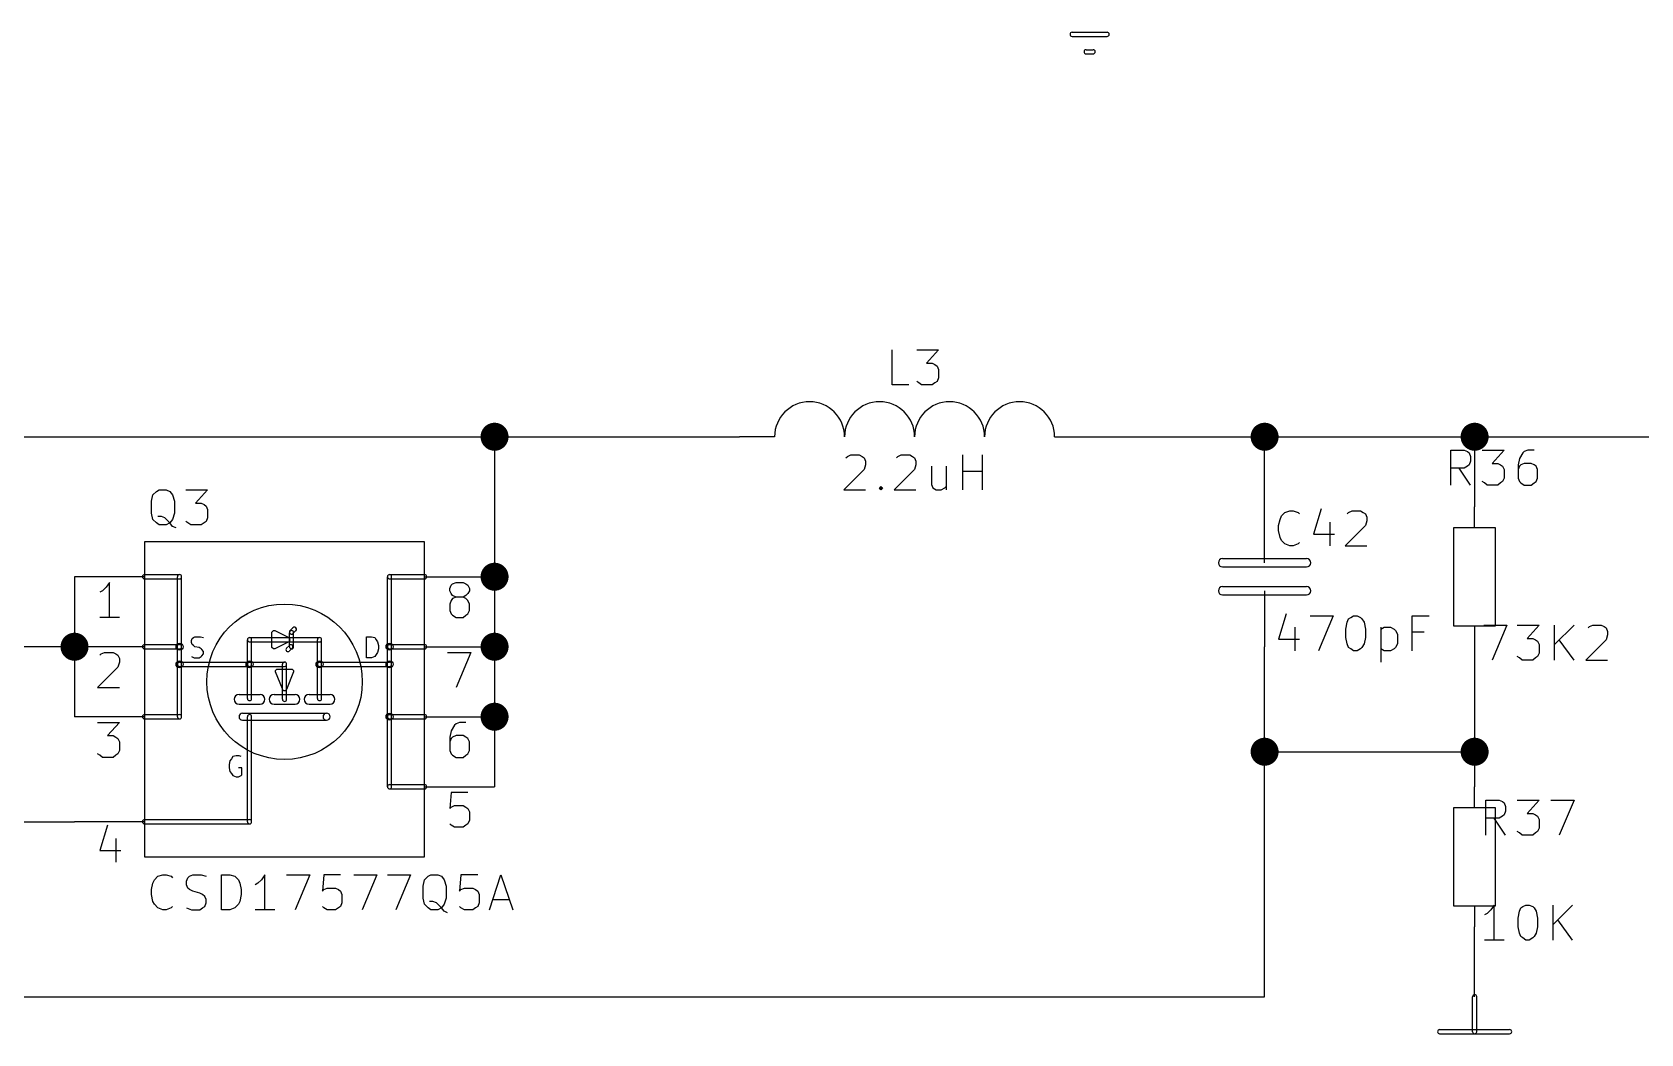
# Model space of a CAD drawing. Extents: x 10 to 287, y -200 to -10.
# Drawn here: x 168.6 to 227, y -163.9 to -127.6 of the extents above; entities that cross this region are included whole.
import ezdxf

# ---------------------------------------------------------------- set-up
doc = ezdxf.new("R2010")
doc.units = 0
doc.header["$MEASUREMENT"] = 0

msp = doc.modelspace()

# ---------------------------------------------------------------- linework, layer by layer
at = {"layer": 'Cyan 2'}
for p, q in [((199.847, -140.36), (199.847, -139.09)), ((200.736, -139.09), (201.524, -139.09)), ((201.524, -139.09), (201.092, -139.573)), ((201.092, -139.573), (201.295, -139.573)), ((201.295, -139.573), (201.397, -139.624)), ((201.397, -139.624), (201.473, -139.675)), ((201.473, -139.675), (201.524, -139.802)), ((201.524, -139.802), (201.524, -140.106)), ((200.457, -140.36), (199.847, -140.36)), ((200.812, -140.284), (200.736, -140.233)), ((200.914, -140.36), (200.812, -140.284)), ((201.295, -140.36), (200.914, -140.36)), ((201.397, -140.284), (201.295, -140.36)), ((201.473, -140.233), (201.397, -140.284)), ((201.524, -140.106), (201.473, -140.233)), ((198.171, -143.002), (198.222, -142.951)), ((198.222, -142.951), (198.349, -142.9)), ((198.349, -142.9), (198.653, -142.9)), ((198.653, -142.9), (198.755, -142.951)), ((198.755, -142.951), (198.831, -143.002)), ((200, -143.002), (200.05, -142.951)), ((200.05, -142.951), (200.177, -142.9)), ((200.177, -142.9), (200.482, -142.9)), ((200.482, -142.9), (200.584, -142.951)), ((200.584, -142.951), (200.66, -143.002)), ((202.413, -144.17), (202.413, -142.9)), ((203.124, -144.17), (203.124, -142.9)), ((220.116, -143.993), (220.116, -142.723)), ((220.116, -142.723), (220.599, -142.723)), ((220.599, -142.723), (220.726, -142.773)), ((220.726, -142.773), (220.777, -142.824)), ((220.777, -142.824), (220.828, -142.951)), ((220.828, -142.951), (220.828, -143.129)), ((221.259, -142.723), (222.047, -142.723)), ((222.047, -142.723), (221.615, -143.205)), ((222.733, -142.824), (222.606, -143.027)), ((222.783, -142.773), (222.733, -142.824)), ((222.91, -142.723), (222.783, -142.773)), ((223.139, -142.723), (222.91, -142.723)), ((198.831, -143.434), (198.095, -144.17)), ((198.831, -143.002), (198.882, -143.129)), ((198.882, -143.256), (198.831, -143.434)), ((198.882, -143.129), (198.882, -143.256)), ((200.66, -143.434), (199.923, -144.17)), ((200.66, -143.002), (200.711, -143.129)), ((200.711, -143.256), (200.66, -143.434)), ((200.711, -143.129), (200.711, -143.256)), ((201.27, -143.307), (201.27, -143.967)), ((201.803, -143.307), (201.803, -144.17)), ((202.413, -143.485), (203.124, -143.485)), ((220.599, -143.383), (220.116, -143.383)), ((220.828, -143.993), (220.421, -143.383)), ((220.726, -143.307), (220.599, -143.383)), ((220.777, -143.256), (220.726, -143.307)), ((220.828, -143.129), (220.777, -143.256)), ((221.615, -143.205), (221.818, -143.205)), ((221.818, -143.205), (221.92, -143.256)), ((221.92, -143.256), (221.996, -143.307)), ((221.996, -143.307), (222.047, -143.434)), ((222.047, -143.434), (222.047, -143.739)), ((222.606, -143.027), (222.555, -143.256)), ((222.555, -143.256), (222.555, -143.739)), ((222.606, -143.307), (222.555, -143.434)), ((222.656, -143.256), (222.606, -143.307)), ((222.783, -143.205), (222.656, -143.256)), ((223.037, -143.205), (222.783, -143.205)), ((223.139, -143.256), (223.037, -143.205)), ((223.215, -143.307), (223.139, -143.256)), ((223.266, -143.434), (223.215, -143.307)), ((223.266, -143.739), (223.266, -143.434)), ((199.39, -144.094), (199.441, -144.043)), ((199.441, -144.17), (199.39, -144.094)), ((199.441, -144.043), (199.492, -144.094)), ((199.441, -144.043), (199.441, -144.17)), ((199.492, -144.094), (199.441, -144.17)), ((201.27, -143.967), (201.32, -144.094)), ((201.32, -144.094), (201.447, -144.17)), ((201.625, -144.17), (201.752, -144.094)), ((201.752, -144.094), (201.803, -144.043)), ((221.336, -143.916), (221.259, -143.866)), ((221.437, -143.993), (221.336, -143.916)), ((221.818, -143.993), (221.437, -143.993)), ((221.92, -143.916), (221.818, -143.993)), ((221.996, -143.866), (221.92, -143.916)), ((222.047, -143.739), (221.996, -143.866)), ((222.555, -143.739), (222.606, -143.866)), ((222.606, -143.866), (222.656, -143.916)), ((222.656, -143.916), (222.783, -143.993)), ((222.783, -143.993), (223.037, -143.993)), ((223.037, -143.993), (223.139, -143.916)), ((223.139, -143.916), (223.215, -143.866)), ((223.215, -143.866), (223.266, -143.739)), ((172.974, -144.577), (173.025, -144.348)), ((172.974, -145.009), (172.974, -144.577)), ((173.025, -144.348), (173.152, -144.221)), ((173.152, -144.221), (173.253, -144.17)), ((173.253, -144.17), (173.507, -144.17)), ((173.507, -144.17), (173.634, -144.221)), ((173.634, -144.221), (173.736, -144.348)), ((173.736, -144.348), (173.812, -144.577)), ((173.812, -144.577), (173.812, -145.009)), ((174.219, -144.17), (175.006, -144.17)), ((175.006, -144.17), (174.574, -144.653)), ((174.574, -144.653), (174.777, -144.653)), ((174.777, -144.653), (174.879, -144.704)), ((174.879, -144.704), (174.955, -144.755)), ((198.095, -144.17), (198.882, -144.17)), ((199.923, -144.17), (200.711, -144.17)), ((201.447, -144.17), (201.625, -144.17)), ((173.025, -145.237), (172.974, -145.009)), ((173.152, -145.364), (173.025, -145.237)), ((173.33, -145.136), (173.203, -145.136)), ((173.457, -145.186), (173.33, -145.136)), ((173.634, -145.364), (173.457, -145.186)), ((173.736, -145.237), (173.634, -145.364)), ((173.812, -145.009), (173.736, -145.237)), ((174.295, -145.364), (174.219, -145.313)), ((174.955, -145.313), (174.879, -145.364)), ((174.955, -144.755), (175.006, -144.882)), ((175.006, -145.186), (174.955, -145.313)), ((175.006, -144.882), (175.006, -145.186)), ((213.868, -145.466), (213.919, -145.237)), ((213.919, -145.237), (213.97, -145.11)), ((213.97, -145.11), (214.097, -144.983)), ((214.097, -144.983), (214.274, -144.932)), ((214.274, -144.932), (214.401, -144.932)), ((214.401, -144.932), (214.579, -144.983)), ((214.579, -144.983), (214.63, -145.034)), ((215.417, -144.856), (215.138, -145.771)), ((216.357, -145.034), (216.408, -144.983)), ((216.408, -144.983), (216.535, -144.932)), ((216.535, -144.932), (216.84, -144.932)), ((216.84, -144.932), (216.941, -144.983)), ((216.941, -144.983), (217.018, -145.034)), ((217.018, -145.034), (217.068, -145.161)), ((217.068, -145.288), (217.018, -145.466)), ((217.068, -145.161), (217.068, -145.288)), ((173.253, -145.44), (173.152, -145.364)), ((173.507, -145.44), (173.253, -145.44)), ((173.634, -145.364), (173.507, -145.44)), ((173.736, -145.491), (173.634, -145.364)), ((173.863, -145.542), (173.736, -145.491)), ((174.396, -145.44), (174.295, -145.364)), ((174.777, -145.44), (174.396, -145.44)), ((174.879, -145.364), (174.777, -145.44)), ((213.868, -145.644), (213.868, -145.466)), ((213.919, -145.898), (213.868, -145.644)), ((213.97, -145.999), (213.919, -145.898)), ((215.138, -145.771), (215.9, -145.771)), ((215.722, -145.339), (215.722, -146.202)), ((217.018, -145.466), (216.281, -146.202)), ((214.097, -146.126), (213.97, -145.999)), ((214.274, -146.202), (214.097, -146.126)), ((214.401, -146.202), (214.274, -146.202)), ((214.579, -146.126), (214.401, -146.202)), ((214.63, -146.075), (214.579, -146.126)), ((216.281, -146.202), (217.068, -146.202)), ((214.147, -148.666), (213.868, -149.581)), ((215.011, -148.742), (215.849, -148.742)), ((215.849, -148.742), (215.316, -150.012)), ((216.408, -148.844), (216.484, -148.793)), ((216.484, -148.793), (216.586, -148.742)), ((216.586, -148.742), (216.713, -148.742)), ((216.713, -148.742), (216.84, -148.793)), ((216.84, -148.793), (216.891, -148.844)), ((218.719, -150.012), (218.719, -148.742)), ((218.719, -148.742), (219.329, -148.742)), ((214.452, -149.149), (214.452, -150.012)), ((216.306, -149.225), (216.357, -148.971)), ((216.306, -149.53), (216.306, -149.225)), ((216.357, -148.971), (216.408, -148.844)), ((216.891, -148.844), (216.967, -148.971)), ((216.967, -148.971), (217.018, -149.225)), ((217.018, -149.225), (217.018, -149.53)), ((217.576, -149.149), (217.576, -150.419)), ((217.576, -149.225), (217.703, -149.149)), ((217.703, -149.149), (217.932, -149.149)), ((217.932, -149.149), (218.059, -149.225)), ((218.059, -149.225), (218.11, -149.276)), ((218.11, -149.276), (218.186, -149.403)), ((218.186, -149.403), (218.186, -149.758)), ((219.151, -149.327), (218.719, -149.327)), ((221.31, -149.073), (222.148, -149.073)), ((222.148, -149.073), (221.615, -150.343)), ((222.529, -149.073), (223.317, -149.073)), ((223.317, -149.073), (222.885, -149.555)), ((223.876, -150.343), (223.876, -149.073)), ((224.587, -149.073), (223.876, -149.784)), ((225.095, -149.174), (225.146, -149.123)), ((225.146, -149.123), (225.273, -149.073)), ((225.273, -149.073), (225.577, -149.073)), ((225.577, -149.073), (225.679, -149.123)), ((225.679, -149.123), (225.755, -149.174)), ((225.755, -149.174), (225.806, -149.301)), ((225.806, -149.301), (225.806, -149.428)), ((213.868, -149.581), (214.63, -149.581)), ((216.357, -149.758), (216.306, -149.53)), ((216.408, -149.885), (216.357, -149.758)), ((216.484, -149.936), (216.408, -149.885)), ((216.586, -150.012), (216.484, -149.936)), ((216.84, -149.936), (216.713, -150.012)), ((216.891, -149.885), (216.84, -149.936)), ((216.967, -149.758), (216.891, -149.885)), ((217.018, -149.53), (216.967, -149.758)), ((217.703, -150.012), (217.576, -149.936)), ((218.059, -149.936), (217.932, -150.012)), ((218.11, -149.885), (218.059, -149.936)), ((218.186, -149.758), (218.11, -149.885)), ((222.885, -149.555), (223.088, -149.555)), ((223.088, -149.555), (223.19, -149.606)), ((223.19, -149.606), (223.266, -149.657)), ((223.266, -149.657), (223.317, -149.784)), ((223.317, -149.784), (223.317, -150.089)), ((224.587, -150.343), (224.053, -149.606)), ((225.755, -149.606), (225.019, -150.343)), ((225.806, -149.428), (225.755, -149.606)), ((216.713, -150.012), (216.586, -150.012)), ((217.932, -150.012), (217.703, -150.012)), ((222.606, -150.266), (222.529, -150.216)), ((222.707, -150.343), (222.606, -150.266)), ((223.088, -150.343), (222.707, -150.343)), ((223.19, -150.266), (223.088, -150.343)), ((223.266, -150.216), (223.19, -150.266)), ((223.317, -150.089), (223.266, -150.216)), ((225.019, -150.343), (225.806, -150.343)), ((221.386, -156.693), (221.386, -155.423)), ((221.386, -155.423), (221.869, -155.423)), ((221.869, -155.423), (221.996, -155.473)), ((221.996, -155.473), (222.047, -155.524)), ((222.047, -155.524), (222.098, -155.651)), ((222.098, -155.829), (222.047, -155.956)), ((222.098, -155.651), (222.098, -155.829)), ((222.529, -155.423), (223.317, -155.423)), ((223.317, -155.423), (222.885, -155.905)), ((223.749, -155.423), (224.587, -155.423)), ((224.587, -155.423), (224.053, -156.693)), ((221.869, -156.083), (221.386, -156.083)), ((222.098, -156.693), (221.691, -156.083)), ((221.996, -156.007), (221.869, -156.083)), ((222.047, -155.956), (221.996, -156.007)), ((222.885, -155.905), (223.088, -155.905)), ((223.088, -155.905), (223.19, -155.956)), ((223.19, -155.956), (223.266, -156.007)), ((223.266, -156.007), (223.317, -156.134)), ((223.317, -156.134), (223.317, -156.439)), ((222.606, -156.616), (222.529, -156.566)), ((222.707, -156.693), (222.606, -156.616)), ((223.088, -156.693), (222.707, -156.693)), ((223.19, -156.616), (223.088, -156.693)), ((223.266, -156.566), (223.19, -156.616)), ((223.317, -156.439), (223.266, -156.566)), ((173.203, -158.191), (173.38, -158.14)), ((173.38, -158.14), (173.507, -158.14)), ((173.507, -158.14), (173.685, -158.191)), ((174.346, -158.191), (174.473, -158.14)), ((174.473, -158.14), (174.777, -158.14)), ((174.777, -158.14), (174.955, -158.191)), ((175.514, -159.41), (175.514, -158.14)), ((175.514, -158.14), (175.819, -158.14)), ((175.819, -158.14), (175.997, -158.191)), ((177.089, -158.14), (176.962, -158.318)), ((177.089, -159.41), (177.089, -158.14)), ((177.876, -158.14), (178.714, -158.14)), ((178.714, -158.14), (178.181, -159.41)), ((179.222, -158.14), (179.172, -158.725)), ((179.832, -158.14), (179.222, -158.14)), ((180.315, -158.14), (181.153, -158.14)), ((181.153, -158.14), (180.619, -159.41)), ((181.534, -158.14), (182.372, -158.14)), ((182.372, -158.14), (181.839, -159.41)), ((183.007, -158.191), (183.109, -158.14)), ((183.109, -158.14), (183.363, -158.14)), ((183.363, -158.14), (183.49, -158.191)), ((184.201, -158.14), (184.15, -158.725)), ((184.81, -158.14), (184.201, -158.14)), ((185.242, -159.41), (185.649, -158.14)), ((185.649, -158.14), (186.08, -159.41)), ((172.974, -158.674), (173.025, -158.445)), ((172.974, -158.852), (172.974, -158.674)), ((173.025, -158.445), (173.076, -158.318)), ((173.076, -158.318), (173.203, -158.191)), ((173.685, -158.191), (173.736, -158.242)), ((174.244, -158.369), (174.295, -158.242)), ((174.244, -158.496), (174.244, -158.369)), ((174.295, -158.623), (174.244, -158.496)), ((174.295, -158.242), (174.346, -158.191)), ((174.346, -158.674), (174.295, -158.623)), ((174.473, -158.725), (174.346, -158.674)), ((174.727, -158.801), (174.473, -158.725)), ((175.997, -158.191), (176.124, -158.318)), ((176.124, -158.318), (176.174, -158.445)), ((176.174, -158.445), (176.225, -158.674)), ((176.225, -158.674), (176.225, -158.852)), ((176.835, -158.445), (176.733, -158.496)), ((176.962, -158.318), (176.835, -158.445)), ((179.172, -158.725), (179.222, -158.674)), ((179.222, -158.674), (179.349, -158.623)), ((179.349, -158.623), (179.654, -158.623)), ((179.654, -158.623), (179.756, -158.674)), ((179.756, -158.674), (179.832, -158.725)), ((179.832, -158.725), (179.883, -158.852)), ((182.829, -158.547), (182.88, -158.318)), ((182.829, -158.979), (182.829, -158.547)), ((182.88, -158.318), (183.007, -158.191)), ((183.49, -158.191), (183.591, -158.318)), ((183.591, -158.318), (183.667, -158.547)), ((183.667, -158.547), (183.667, -158.979)), ((184.15, -158.725), (184.201, -158.674)), ((184.201, -158.674), (184.328, -158.623)), ((184.328, -158.623), (184.633, -158.623)), ((184.633, -158.623), (184.734, -158.674)), ((184.734, -158.674), (184.81, -158.725)), ((184.81, -158.725), (184.861, -158.852)), ((173.025, -159.106), (172.974, -158.852)), ((173.076, -159.207), (173.025, -159.106)), ((173.203, -159.334), (173.076, -159.207)), ((173.38, -159.41), (173.203, -159.334)), ((173.685, -159.334), (173.507, -159.41)), ((173.736, -159.283), (173.685, -159.334)), ((174.244, -159.334), (174.422, -159.41)), ((174.828, -158.852), (174.727, -158.801)), ((174.727, -159.41), (174.828, -159.334)), ((174.904, -158.928), (174.828, -158.852)), ((174.828, -159.334), (174.904, -159.283)), ((174.955, -159.029), (174.904, -158.928)), ((174.904, -159.283), (174.955, -159.156)), ((174.955, -159.156), (174.955, -159.029)), ((175.997, -159.334), (175.819, -159.41)), ((176.124, -159.207), (175.997, -159.334)), ((176.174, -159.106), (176.124, -159.207)), ((176.225, -158.852), (176.174, -159.106)), ((179.222, -159.334), (179.172, -159.283)), ((179.349, -159.41), (179.222, -159.334)), ((179.756, -159.334), (179.654, -159.41)), ((179.832, -159.283), (179.756, -159.334)), ((179.883, -159.156), (179.832, -159.283)), ((179.883, -158.852), (179.883, -159.156)), ((182.88, -159.207), (182.829, -158.979)), ((183.007, -159.334), (182.88, -159.207)), ((183.109, -159.41), (183.007, -159.334)), ((183.185, -159.106), (183.058, -159.106)), ((183.312, -159.156), (183.185, -159.106)), ((183.49, -159.334), (183.312, -159.156)), ((183.49, -159.334), (183.363, -159.41)), ((183.591, -159.207), (183.49, -159.334)), ((183.591, -159.461), (183.49, -159.334)), ((183.667, -158.979), (183.591, -159.207)), ((184.201, -159.334), (184.15, -159.283)), ((184.328, -159.41), (184.201, -159.334)), ((184.734, -159.334), (184.633, -159.41)), ((184.81, -159.283), (184.734, -159.334)), ((184.861, -159.156), (184.81, -159.283)), ((184.861, -158.852), (184.861, -159.156)), ((185.369, -159.029), (185.953, -159.029)), ((221.691, -159.233), (221.564, -159.41)), ((221.691, -160.503), (221.691, -159.233)), ((222.606, -159.461), (222.656, -159.334)), ((222.656, -159.334), (222.733, -159.283)), ((222.733, -159.283), (222.834, -159.233)), ((222.834, -159.233), (222.961, -159.233)), ((222.961, -159.233), (223.088, -159.283)), ((223.088, -159.283), (223.139, -159.334)), ((223.139, -159.334), (223.215, -159.461)), ((223.825, -160.503), (223.825, -159.233)), ((224.536, -159.233), (223.825, -159.944)), ((173.507, -159.41), (173.38, -159.41)), ((174.422, -159.41), (174.727, -159.41)), ((175.819, -159.41), (175.514, -159.41)), ((177.444, -159.41), (176.733, -159.41)), ((179.654, -159.41), (179.349, -159.41)), ((183.363, -159.41), (183.109, -159.41)), ((183.718, -159.512), (183.591, -159.461)), ((184.633, -159.41), (184.328, -159.41)), ((221.437, -159.537), (221.336, -159.588)), ((221.564, -159.41), (221.437, -159.537)), ((222.555, -159.715), (222.606, -159.461)), ((222.555, -160.02), (222.555, -159.715)), ((223.215, -159.461), (223.266, -159.715)), ((223.266, -159.715), (223.266, -160.02)), ((224.536, -160.503), (224.003, -159.766)), ((222.047, -160.503), (221.336, -160.503)), ((222.606, -160.249), (222.555, -160.02)), ((222.656, -160.376), (222.606, -160.249)), ((222.733, -160.426), (222.656, -160.376)), ((222.834, -160.503), (222.733, -160.426)), ((222.961, -160.503), (222.834, -160.503)), ((223.088, -160.426), (222.961, -160.503)), ((223.139, -160.376), (223.088, -160.426)), ((223.215, -160.249), (223.139, -160.376)), ((223.266, -160.02), (223.215, -160.249))]:
    msp.add_line(p, q, dxfattribs=at)
at = {"layer": 'Green 2'}
for p, q in [((109.22, -142.24), (194.31, -142.24)), ((185.42, -142.24), (185.42, -154.94)), ((207.01, -142.24), (242.57, -142.24)), ((213.36, -144.78), (213.36, -142.24)), ((220.98, -142.24), (220.98, -144.78)), ((170.18, -147.32), (170.18, -152.4)), ((170.18, -149.86), (166.37, -149.86)), ((213.36, -162.56), (213.36, -149.86)), ((220.98, -149.86), (220.98, -154.94)), ((213.36, -153.67), (220.98, -153.67)), ((154.94, -156.21), (170.18, -156.21)), ((220.98, -162.56), (220.98, -160.02)), ((96.52, -162.56), (213.36, -162.56))]:
    msp.add_line(p, q, dxfattribs=at)
at = {"layer": 'Green 2', "const_width": 0.508}
for points in [[(185.166, -142.24, 1), (185.674, -142.24, 1)], [(213.106, -142.24, 1), (213.614, -142.24, 1)], [(220.726, -142.24, 1), (221.234, -142.24, 1)], [(185.166, -147.32, 1), (185.674, -147.32, 1)], [(169.926, -149.86, 1), (170.434, -149.86, 1)], [(185.166, -149.86, 1), (185.674, -149.86, 1)], [(185.166, -152.4, 1), (185.674, -152.4, 1)], [(213.106, -153.67, 1), (213.614, -153.67, 1)], [(220.726, -153.67, 1), (221.234, -153.67, 1)]]:
    msp.add_lwpolyline(points, format="xyb", close=True, dxfattribs=at)
at = {"layer": 'L.Yellow'}
for p, q in [((172.72, -146.05), (172.72, -157.48)), ((182.88, -146.05), (172.72, -146.05)), ((182.88, -157.48), (182.88, -146.05)), ((172.72, -157.48), (182.88, -157.48))]:
    msp.add_line(p, q, dxfattribs=at)
at = {"layer": 'Red 2'}
for p, q in [((206.375, -127.559), (207.645, -127.559)), ((206.375, -127.711), (207.645, -127.711)), ((206.883, -128.194), (207.137, -128.194)), ((206.883, -128.346), (207.137, -128.346)), ((195.58, -142.24), (194.31, -142.24)), ((205.74, -142.24), (207.01, -142.24)), ((213.36, -146.812), (213.36, -144.78)), ((220.98, -145.542), (220.98, -144.78)), ((221.742, -145.542), (220.218, -145.542)), ((220.218, -145.542), (220.218, -149.098)), ((221.742, -149.098), (221.742, -145.542)), ((172.72, -146.05), (172.72, -157.48)), ((182.88, -146.05), (172.72, -146.05)), ((182.88, -157.48), (182.88, -146.05)), ((211.836, -146.66), (214.884, -146.66)), ((211.836, -146.964), (214.884, -146.964)), ((172.72, -147.32), (170.18, -147.32)), ((171.45, -147.523), (171.323, -147.701)), ((171.45, -148.793), (171.45, -147.523)), ((172.72, -147.244), (173.99, -147.244)), ((172.72, -147.396), (173.99, -147.396)), ((173.914, -152.4), (173.914, -147.32)), ((174.066, -152.4), (174.066, -147.32)), ((181.534, -154.94), (181.534, -147.32)), ((181.61, -147.244), (182.88, -147.244)), ((181.61, -147.396), (182.88, -147.396)), ((181.686, -154.94), (181.686, -147.32)), ((182.88, -147.32), (185.42, -147.32)), ((183.794, -147.752), (183.845, -147.625)), ((183.845, -147.625), (183.896, -147.574)), ((183.896, -147.574), (184.023, -147.523)), ((184.023, -147.523), (184.277, -147.523)), ((184.277, -147.523), (184.379, -147.574)), ((184.379, -147.574), (184.455, -147.625)), ((184.455, -147.625), (184.506, -147.752)), ((171.196, -147.828), (171.094, -147.879)), ((171.323, -147.701), (171.196, -147.828)), ((183.794, -147.828), (183.794, -147.752)), ((183.845, -147.93), (183.794, -147.828)), ((183.845, -148.184), (183.794, -148.311)), ((183.896, -148.006), (183.845, -147.93)), ((183.896, -148.107), (183.845, -148.184)), ((184.023, -148.057), (183.896, -148.006)), ((184.023, -148.057), (183.896, -148.107)), ((184.277, -148.057), (184.023, -148.057)), ((184.379, -148.006), (184.277, -148.057)), ((184.379, -148.107), (184.277, -148.057)), ((184.455, -147.93), (184.379, -148.006)), ((184.455, -148.184), (184.379, -148.107)), ((184.506, -147.828), (184.455, -147.93)), ((184.506, -148.311), (184.455, -148.184)), ((184.506, -147.752), (184.506, -147.828)), ((211.836, -147.676), (214.884, -147.676)), ((211.836, -147.98), (214.884, -147.98)), ((213.36, -147.828), (213.36, -149.86)), ((171.806, -148.793), (171.094, -148.793)), ((183.794, -148.311), (183.794, -148.539)), ((183.794, -148.539), (183.845, -148.666)), ((183.845, -148.666), (183.896, -148.717)), ((183.896, -148.717), (184.023, -148.793)), ((184.023, -148.793), (184.277, -148.793)), ((184.277, -148.793), (184.379, -148.717)), ((184.379, -148.717), (184.455, -148.666)), ((184.455, -148.666), (184.506, -148.539)), ((184.506, -148.539), (184.506, -148.311)), ((177.343, -149.327), (177.394, -149.276)), ((177.343, -149.885), (177.343, -149.327)), ((177.394, -149.276), (177.444, -149.276)), ((177.444, -149.276), (177.952, -149.53)), ((177.978, -149.86), (177.978, -149.352)), ((178.105, -149.174), (178.003, -149.276)), ((178.206, -149.276), (178.105, -149.377)), ((178.13, -149.86), (178.13, -149.352)), ((220.218, -149.098), (221.742, -149.098)), ((220.98, -149.098), (220.98, -149.86)), ((172.72, -149.86), (170.18, -149.86)), ((172.72, -149.784), (173.99, -149.784)), ((172.72, -149.936), (173.99, -149.936)), ((174.422, -149.631), (174.447, -149.555)), ((174.422, -149.708), (174.422, -149.631)), ((174.447, -149.784), (174.422, -149.708)), ((174.447, -149.555), (174.498, -149.53)), ((174.498, -149.809), (174.447, -149.784)), ((174.498, -149.53), (174.549, -149.504)), ((174.549, -149.86), (174.498, -149.809)), ((174.549, -149.504), (174.752, -149.504)), ((174.701, -149.885), (174.549, -149.86)), ((174.777, -149.936), (174.701, -149.885)), ((174.752, -149.504), (174.854, -149.53)), ((174.803, -149.962), (174.777, -149.936)), ((174.854, -150.038), (174.803, -149.962)), ((176.454, -151.74), (176.454, -149.606)), ((176.53, -149.53), (179.07, -149.53)), ((176.53, -149.682), (179.07, -149.682)), ((176.606, -151.74), (176.606, -149.606)), ((177.394, -149.936), (177.343, -149.885)), ((177.444, -149.936), (177.394, -149.936)), ((177.952, -149.682), (177.444, -149.936)), ((177.978, -149.809), (177.876, -149.911)), ((177.952, -149.53), (177.978, -149.555)), ((177.978, -149.657), (177.952, -149.682)), ((177.978, -149.555), (177.978, -149.581)), ((177.978, -149.581), (178.003, -149.606)), ((178.003, -149.606), (177.978, -149.631)), ((177.978, -149.631), (177.978, -149.657)), ((178.079, -149.911), (177.978, -150.012)), ((178.994, -151.74), (178.994, -149.606)), ((179.146, -151.74), (179.146, -149.606)), ((180.772, -150.266), (180.772, -149.504)), ((180.772, -149.504), (180.95, -149.504)), ((180.95, -149.504), (181.077, -149.53)), ((181.077, -149.53), (181.127, -149.606)), ((181.127, -149.606), (181.178, -149.682)), ((181.178, -149.682), (181.204, -149.809)), ((181.204, -149.936), (181.178, -150.063)), ((181.204, -149.809), (181.204, -149.936)), ((181.61, -149.784), (182.88, -149.784)), ((181.61, -149.936), (182.88, -149.936)), ((182.88, -149.86), (185.42, -149.86)), ((171.094, -150.165), (171.145, -150.114)), ((171.145, -150.114), (171.272, -150.063)), ((171.272, -150.063), (171.577, -150.063)), ((171.577, -150.063), (171.679, -150.114)), ((171.679, -150.114), (171.755, -150.165)), ((171.755, -150.165), (171.806, -150.292)), ((171.806, -150.419), (171.755, -150.597)), ((171.806, -150.292), (171.806, -150.419)), ((173.99, -150.419), (176.53, -150.419)), ((173.99, -150.571), (176.53, -150.571)), ((174.422, -150.216), (174.523, -150.266)), ((174.523, -150.266), (174.701, -150.266)), ((174.701, -150.266), (174.777, -150.216)), ((174.777, -150.216), (174.803, -150.19)), ((174.803, -150.19), (174.854, -150.114)), ((174.854, -150.114), (174.854, -150.038)), ((176.53, -150.419), (177.8, -150.419)), ((176.53, -150.571), (177.8, -150.571)), ((177.724, -151.765), (177.724, -150.495)), ((177.876, -151.765), (177.876, -150.495)), ((179.07, -150.419), (181.61, -150.419)), ((179.07, -150.571), (181.61, -150.571)), ((180.95, -150.266), (180.772, -150.266)), ((181.077, -150.216), (180.95, -150.266)), ((181.127, -150.139), (181.077, -150.216)), ((181.178, -150.063), (181.127, -150.139)), ((183.718, -150.063), (184.556, -150.063)), ((184.556, -150.063), (184.023, -151.333)), ((171.755, -150.597), (171.018, -151.333)), ((177.47, -150.724), (177.521, -150.673)), ((177.47, -150.774), (177.47, -150.724)), ((177.724, -151.384), (177.47, -150.774)), ((177.521, -150.673), (178.079, -150.673)), ((178.13, -150.774), (177.876, -151.409)), ((178.079, -150.673), (178.13, -150.724)), ((178.13, -150.724), (178.13, -150.774)), ((171.018, -151.333), (171.806, -151.333)), ((176.149, -151.587), (176.911, -151.587)), ((177.419, -151.587), (178.181, -151.587)), ((177.724, -151.409), (177.724, -151.384)), ((177.775, -151.46), (177.724, -151.409)), ((177.825, -151.46), (177.775, -151.46)), ((177.876, -151.409), (177.825, -151.46)), ((178.689, -151.587), (179.451, -151.587)), ((172.72, -152.324), (173.99, -152.324)), ((176.149, -151.943), (176.911, -151.943)), ((176.276, -152.273), (179.324, -152.273)), ((177.419, -151.943), (178.181, -151.943)), ((178.689, -151.943), (179.451, -151.943)), ((181.61, -152.324), (182.88, -152.324)), ((172.72, -152.4), (170.18, -152.4)), ((171.018, -152.603), (171.806, -152.603)), ((171.806, -152.603), (171.374, -153.086)), ((172.72, -152.476), (173.99, -152.476)), ((176.276, -152.527), (179.324, -152.527)), ((176.454, -156.21), (176.454, -152.4)), ((176.606, -156.21), (176.606, -152.4)), ((181.61, -152.476), (182.88, -152.476)), ((182.88, -152.4), (185.42, -152.4)), ((183.845, -152.908), (183.794, -153.137)), ((183.972, -152.705), (183.845, -152.908)), ((184.023, -152.654), (183.972, -152.705)), ((184.15, -152.603), (184.023, -152.654)), ((184.379, -152.603), (184.15, -152.603)), ((171.374, -153.086), (171.577, -153.086)), ((171.577, -153.086), (171.679, -153.137)), ((171.679, -153.137), (171.755, -153.187)), ((171.755, -153.187), (171.806, -153.314)), ((171.806, -153.314), (171.806, -153.619)), ((183.794, -153.137), (183.794, -153.619)), ((183.845, -153.187), (183.794, -153.314)), ((183.896, -153.137), (183.845, -153.187)), ((184.023, -153.086), (183.896, -153.137)), ((184.277, -153.086), (184.023, -153.086)), ((184.379, -153.137), (184.277, -153.086)), ((184.455, -153.187), (184.379, -153.137)), ((184.506, -153.314), (184.455, -153.187)), ((184.506, -153.619), (184.506, -153.314)), ((171.094, -153.797), (171.018, -153.746)), ((171.196, -153.873), (171.094, -153.797)), ((171.577, -153.873), (171.196, -153.873)), ((171.679, -153.797), (171.577, -153.873)), ((171.755, -153.746), (171.679, -153.797)), ((171.806, -153.619), (171.755, -153.746)), ((175.819, -154), (175.793, -154.127)), ((175.87, -153.924), (175.819, -154)), ((175.92, -153.848), (175.87, -153.924)), ((176.047, -153.822), (175.92, -153.848)), ((176.149, -153.822), (176.047, -153.822)), ((176.225, -153.848), (176.149, -153.822)), ((183.794, -153.619), (183.845, -153.746)), ((183.845, -153.746), (183.896, -153.797)), ((183.896, -153.797), (184.023, -153.873)), ((184.023, -153.873), (184.277, -153.873)), ((184.277, -153.873), (184.379, -153.797)), ((184.379, -153.797), (184.455, -153.746)), ((184.455, -153.746), (184.506, -153.619)), ((175.793, -154.127), (175.793, -154.254)), ((175.793, -154.254), (175.819, -154.381)), ((175.819, -154.381), (175.87, -154.457)), ((175.87, -154.457), (175.92, -154.534)), ((175.92, -154.534), (176.047, -154.584)), ((176.047, -154.584), (176.124, -154.584)), ((176.251, -154.254), (176.124, -154.254)), ((176.124, -154.584), (176.225, -154.534)), ((176.225, -154.534), (176.251, -154.508)), ((176.251, -154.508), (176.251, -154.254)), ((181.61, -154.864), (182.88, -154.864)), ((181.61, -155.016), (182.88, -155.016)), ((182.88, -154.94), (185.42, -154.94)), ((183.845, -155.143), (183.794, -155.727)), ((184.455, -155.143), (183.845, -155.143)), ((220.98, -155.702), (220.98, -154.94)), ((183.794, -155.727), (183.845, -155.677)), ((183.845, -155.677), (183.972, -155.626)), ((183.972, -155.626), (184.277, -155.626)), ((184.277, -155.626), (184.379, -155.677)), ((184.379, -155.677), (184.455, -155.727)), ((184.455, -155.727), (184.506, -155.854)), ((221.742, -155.702), (220.218, -155.702)), ((220.218, -155.702), (220.218, -159.258)), ((221.742, -159.258), (221.742, -155.702)), ((172.72, -156.21), (170.18, -156.21)), ((171.374, -156.337), (171.094, -157.251)), ((172.72, -156.134), (176.53, -156.134)), ((172.72, -156.286), (176.53, -156.286)), ((183.845, -156.337), (183.794, -156.286)), ((183.972, -156.413), (183.845, -156.337)), ((184.277, -156.413), (183.972, -156.413)), ((184.379, -156.337), (184.277, -156.413)), ((184.455, -156.286), (184.379, -156.337)), ((184.506, -156.159), (184.455, -156.286)), ((184.506, -155.854), (184.506, -156.159)), ((171.679, -156.82), (171.679, -157.683)), ((171.094, -157.251), (171.856, -157.251)), ((172.72, -157.48), (182.88, -157.48)), ((220.218, -159.258), (221.742, -159.258)), ((220.98, -159.258), (220.98, -160.02)), ((220.904, -163.83), (220.904, -162.56)), ((221.056, -163.83), (221.056, -162.56)), ((219.71, -163.754), (222.25, -163.754)), ((219.71, -163.906), (222.25, -163.906))]:
    msp.add_line(p, q, dxfattribs=at)
for centre, radius in [((177.8, -151.13), 2.8194), ((173.99, -149.86), 0.127), ((181.61, -149.86), 0.127), ((173.99, -150.495), 0.127), ((176.53, -150.495), 0.127), ((179.07, -150.495), 0.127), ((181.61, -150.495), 0.127), ((181.61, -152.4), 0.127)]:
    msp.add_circle(centre, radius, dxfattribs=at)
for centre, radius, start, end in [((206.375, -127.635), 0.0762, 90, 270), ((207.645, -127.635), 0.0762, 270, 450), ((206.883, -128.27), 0.0762, 90, 270), ((207.137, -128.27), 0.0762, 270, 450), ((196.85, -142.24), 1.27, -359.9, -180.1), ((199.39, -142.24), 1.27, -359.9, -180.1), ((201.93, -142.24), 1.27, -359.9, -180.1), ((204.47, -142.24), 1.27, -359.9, -180.1), ((211.836, -146.812), 0.1524, 90, 270), ((214.884, -146.812), 0.1524, 270, 450), ((172.72, -147.32), 0.0762, 90, 270), ((173.99, -147.32), 0.0762, 360, 540), ((173.99, -147.32), 0.0762, 270, 450), ((181.61, -147.32), 0.0762, 90, 270), ((181.61, -147.32), 0.0762, 360, 540), ((182.88, -147.32), 0.0762, 270, 450), ((211.836, -147.828), 0.1524, 90, 270), ((214.884, -147.828), 0.1524, 270, 450), ((178.054, -149.327), 0.0762, 495, 675), ((178.054, -149.352), 0.0762, 360, 540), ((178.156, -149.225), 0.0762, 315, 495), ((172.72, -149.86), 0.0762, 90, 270), ((173.99, -149.86), 0.0762, 270, 450), ((176.53, -149.606), 0.0762, 360, 540), ((176.53, -149.606), 0.0762, 90, 270), ((177.927, -149.962), 0.0762, 495, 675), ((178.029, -149.86), 0.0762, 315, 495), ((178.054, -149.86), 0.0762, 180, 360), ((179.07, -149.606), 0.0762, 360, 540), ((179.07, -149.606), 0.0762, 270, 450), ((181.61, -149.86), 0.0762, 90, 270), ((182.88, -149.86), 0.0762, 270, 450), ((173.99, -150.495), 0.0762, 90, 270), ((176.53, -150.495), 0.0762, 90, 270), ((176.53, -150.495), 0.0762, 270, 450), ((177.8, -150.495), 0.0762, 360, 540), ((177.8, -150.495), 0.0762, 270, 450), ((179.07, -150.495), 0.0762, 90, 270), ((181.61, -150.495), 0.0762, 270, 450), ((176.149, -151.765), 0.1778, 90, 270), ((176.53, -151.74), 0.0762, 180, 360), ((176.911, -151.765), 0.1778, 270, 450), ((177.419, -151.765), 0.1778, 90, 270), ((178.181, -151.765), 0.1778, 270, 450), ((178.689, -151.765), 0.1778, 90, 270), ((179.07, -151.74), 0.0762, 180, 360), ((179.451, -151.765), 0.1778, 270, 450), ((172.72, -152.4), 0.0762, 90, 270), ((173.99, -152.4), 0.0762, 270, 450), ((176.276, -152.4), 0.127, 90, 270), ((176.53, -152.4), 0.0762, 360, 540), ((177.8, -151.765), 0.0762, 180, 360), ((179.324, -152.4), 0.127, 0, 180), ((179.324, -152.4), 0.127, 270, 450), ((181.61, -152.4), 0.0762, 90, 270), ((182.88, -152.4), 0.0762, 270, 450), ((173.99, -152.4), 0.0762, 180, 360), ((179.324, -152.4), 0.127, 180, 360), ((181.61, -154.94), 0.0762, 90, 270), ((181.61, -154.94), 0.0762, 180, 360), ((182.88, -154.94), 0.0762, 270, 450), ((172.72, -156.21), 0.0762, 90, 270), ((176.53, -156.21), 0.0762, 180, 360), ((176.53, -156.21), 0.0762, 270, 450), ((220.98, -162.56), 0.0762, 360, 540), ((219.71, -163.83), 0.0762, 90, 270), ((220.98, -163.83), 0.0762, 180, 360), ((222.25, -163.83), 0.0762, 270, 450)]:
    msp.add_arc(centre, radius, start, end, dxfattribs=at)

doc.saveas('drawing.dxf')
